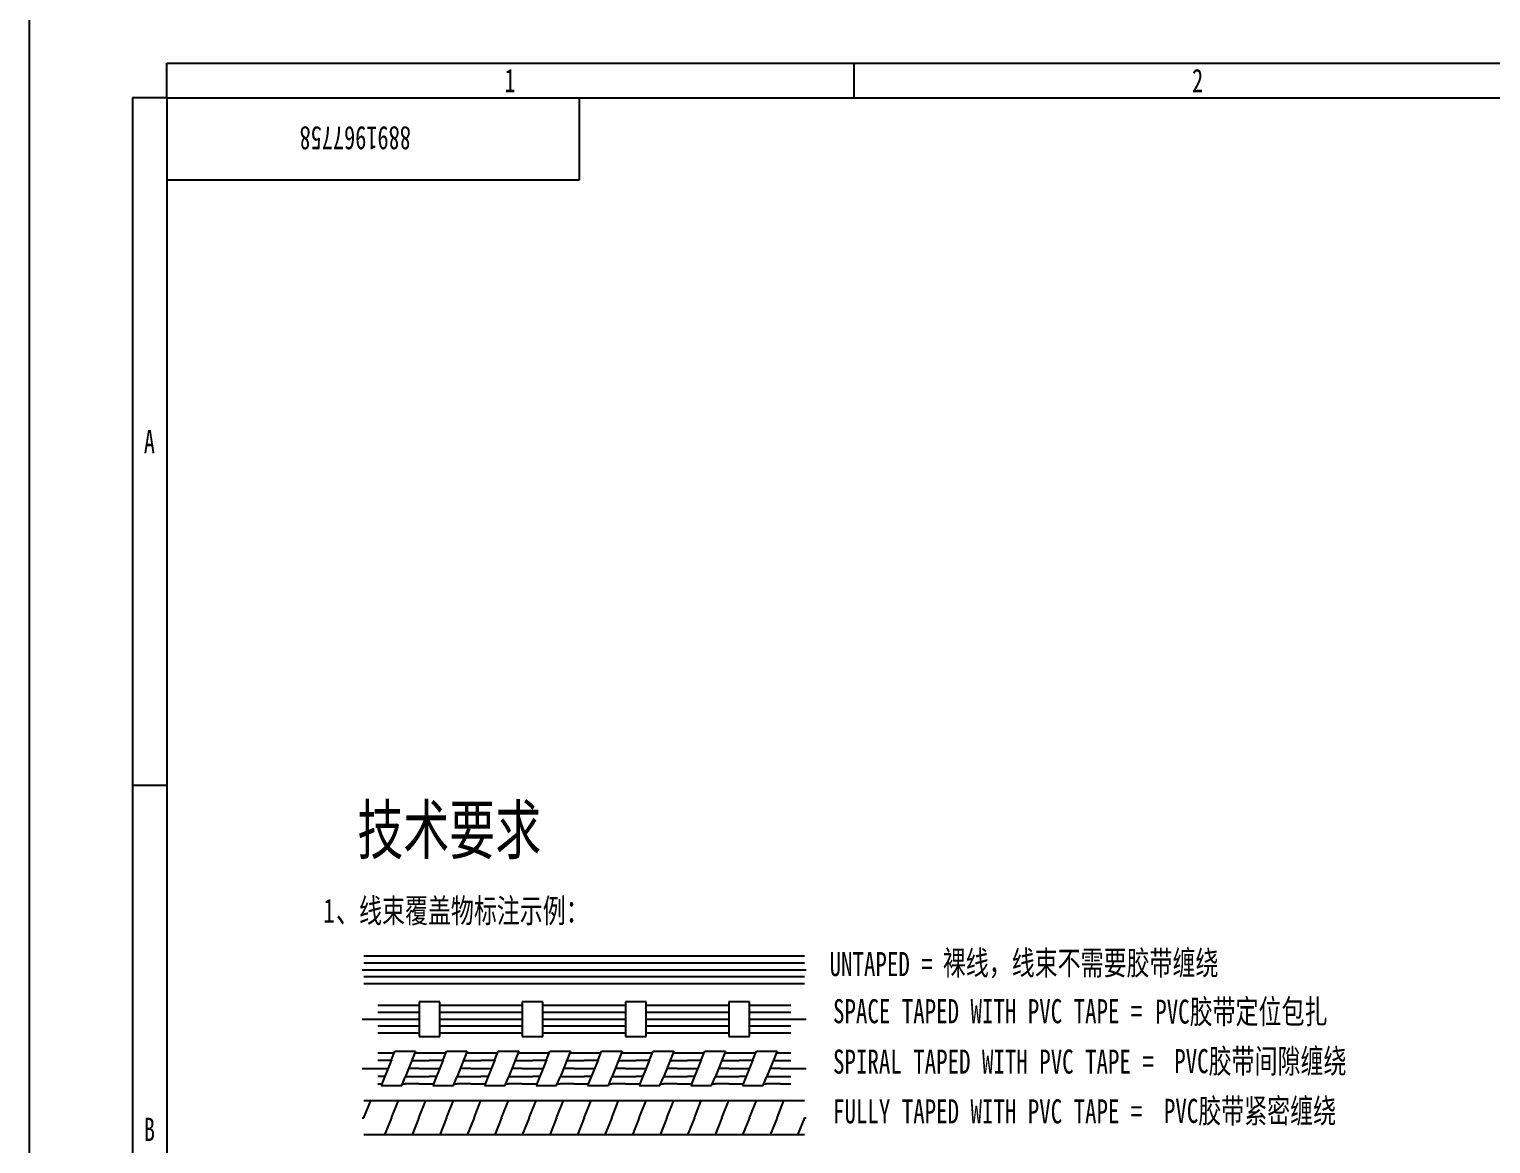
# Model space of a CAD drawing. Header units: inches. Extents: x 47316 to 59086, y 3141 to 11743.
# Drawn here: x 57302.6 to 57515.2, y 7538.1 to 7700.2 of the extents above; entities that cross this region are included whole.
import ezdxf

# ---------------------------------------------------------------- set-up
doc = ezdxf.new("R2010")
doc.units = ezdxf.units.IN
doc.header["$MEASUREMENT"] = 0
doc.styles.add('MtX_SimSun', font='')
doc.styles.get("Standard").update_dxf_attribs({"font": ''})
doc.styles.add('仿宋GB2312', font='仿宋_GB2312.ttf', dxfattribs={"height": 3.5})
doc.styles.add('样式 100', font='SimSun.ttf', dxfattribs={"width": 0.7, "height": 3.5})
doc.styles.get('MtX_SimSun').set_extended_font_data('SimSun')
doc.styles.get('Standard').set_extended_font_data('SimSun')

msp = doc.modelspace()

# ---------------------------------------------------------------- linework, layer by layer
at = {"color": 0, "lineweight": -3}
for p, q in [((57302.57, 7710.2), (57302.57, 6869.2)), ((57322.57, 7690.2), (57322.57, 7695.2)), ((57322.57, 7695.2), (59065.57, 7695.2)), ((57422.57, 7690.2), (57422.57, 7695.2)), ((57317.57, 7690.2), (57317.57, 7437.37)), ((57322.57, 7690.2), (57317.57, 7690.2)), ((57322.57, 7690.2), (57322.57, 7678.2)), ((57322.57, 7690.2), (57322.57, 6890.2)), ((57322.57, 7690.2), (59065.57, 7690.2)), ((57382.57, 7690.2), (57382.57, 7678.2)), ((57382.57, 7678.2), (57322.57, 7678.2)), ((57322.57, 7590.2), (57317.57, 7590.2)), ((57351.02, 7563.42), (57351.26, 7563.42)), ((57351.26, 7565.42), (57353.26, 7565.42)), ((57351.26, 7564.42), (57353.26, 7564.42)), ((57351.26, 7563.42), (57353.26, 7563.42)), ((57353.26, 7565.42), (57355.27, 7565.42)), ((57353.26, 7564.42), (57355.27, 7564.42)), ((57353.26, 7563.42), (57355.27, 7563.42)), ((57355.27, 7565.42), (57357.27, 7565.42)), ((57355.27, 7564.42), (57357.27, 7564.42)), ((57355.27, 7563.42), (57357.27, 7563.42)), ((57357.27, 7565.42), (57359.27, 7565.42)), ((57357.27, 7564.42), (57359.27, 7564.42)), ((57357.27, 7563.42), (57359.27, 7563.42)), ((57359.27, 7565.42), (57361.28, 7565.42)), ((57359.27, 7564.42), (57361.28, 7564.42)), ((57359.27, 7563.42), (57361.28, 7563.42)), ((57361.28, 7565.42), (57363.28, 7565.42)), ((57361.28, 7564.42), (57363.28, 7564.42)), ((57361.28, 7563.42), (57363.28, 7563.42)), ((57363.28, 7565.42), (57365.28, 7565.42)), ((57363.28, 7564.42), (57365.28, 7564.42)), ((57363.28, 7563.42), (57365.28, 7563.42)), ((57365.28, 7565.42), (57367.28, 7565.42)), ((57365.28, 7564.42), (57367.28, 7564.42)), ((57365.28, 7563.42), (57367.28, 7563.42)), ((57367.28, 7565.42), (57369.29, 7565.42)), ((57367.28, 7564.42), (57369.29, 7564.42)), ((57367.28, 7563.42), (57369.29, 7563.42)), ((57369.29, 7565.42), (57371.29, 7565.42)), ((57369.29, 7564.42), (57371.29, 7564.42)), ((57369.29, 7563.42), (57371.29, 7563.42)), ((57371.29, 7565.42), (57373.3, 7565.42)), ((57371.29, 7564.42), (57373.3, 7564.42)), ((57371.29, 7563.42), (57373.3, 7563.42)), ((57373.3, 7565.42), (57375.3, 7565.42)), ((57373.3, 7564.42), (57375.3, 7564.42)), ((57373.3, 7563.42), (57375.3, 7563.42)), ((57375.3, 7565.42), (57377.3, 7565.42)), ((57375.3, 7564.42), (57377.3, 7564.42)), ((57375.3, 7563.42), (57377.3, 7563.42)), ((57377.3, 7565.42), (57379.3, 7565.42)), ((57377.3, 7564.42), (57379.3, 7564.42)), ((57377.3, 7563.42), (57379.3, 7563.42)), ((57379.3, 7565.42), (57381.31, 7565.42)), ((57379.3, 7564.42), (57381.31, 7564.42)), ((57379.3, 7563.42), (57381.31, 7563.42)), ((57381.31, 7565.42), (57383.32, 7565.42)), ((57381.31, 7564.42), (57383.32, 7564.42)), ((57381.31, 7563.42), (57383.32, 7563.42)), ((57383.32, 7565.42), (57385.32, 7565.42)), ((57383.32, 7564.42), (57385.32, 7564.42)), ((57383.32, 7563.42), (57385.32, 7563.42)), ((57385.32, 7565.42), (57387.32, 7565.42)), ((57385.32, 7564.42), (57387.32, 7564.42)), ((57385.32, 7563.42), (57387.32, 7563.42)), ((57387.32, 7565.42), (57389.32, 7565.42)), ((57387.32, 7564.42), (57389.32, 7564.42)), ((57387.32, 7563.42), (57389.32, 7563.42)), ((57389.32, 7565.42), (57391.32, 7565.42)), ((57389.32, 7564.42), (57391.32, 7564.42)), ((57389.32, 7563.42), (57391.32, 7563.42)), ((57391.32, 7565.42), (57393.33, 7565.42)), ((57391.32, 7564.42), (57393.33, 7564.42)), ((57391.32, 7563.42), (57393.33, 7563.42)), ((57393.33, 7565.42), (57395.34, 7565.42)), ((57393.33, 7564.42), (57395.34, 7564.42)), ((57393.33, 7563.42), (57395.34, 7563.42)), ((57395.34, 7565.42), (57397.34, 7565.42)), ((57395.34, 7564.42), (57397.34, 7564.42)), ((57395.34, 7563.42), (57397.34, 7563.42)), ((57397.34, 7565.42), (57399.34, 7565.42)), ((57397.34, 7564.42), (57399.34, 7564.42)), ((57397.34, 7563.42), (57399.34, 7563.42)), ((57399.34, 7565.42), (57401.34, 7565.42)), ((57399.34, 7564.42), (57401.34, 7564.42)), ((57399.34, 7563.42), (57401.34, 7563.42)), ((57401.34, 7565.42), (57403.34, 7565.42)), ((57401.34, 7564.42), (57403.34, 7564.42)), ((57401.34, 7563.42), (57403.34, 7563.42)), ((57403.34, 7565.42), (57405.36, 7565.42)), ((57403.34, 7564.42), (57405.36, 7564.42)), ((57403.34, 7563.42), (57405.36, 7563.42)), ((57405.36, 7565.42), (57407.36, 7565.42)), ((57405.36, 7564.42), (57407.36, 7564.42)), ((57405.36, 7563.42), (57407.36, 7563.42)), ((57407.36, 7565.42), (57409.36, 7565.42)), ((57407.36, 7564.42), (57409.36, 7564.42)), ((57407.36, 7563.42), (57409.36, 7563.42)), ((57409.36, 7565.42), (57411.36, 7565.42)), ((57409.36, 7564.42), (57411.36, 7564.42)), ((57409.36, 7563.42), (57411.36, 7563.42)), ((57411.36, 7565.42), (57413.36, 7565.42)), ((57411.36, 7564.42), (57413.36, 7564.42)), ((57411.36, 7563.42), (57413.36, 7563.42)), ((57413.36, 7565.42), (57415.36, 7565.42)), ((57413.36, 7564.42), (57415.36, 7564.42)), ((57413.36, 7563.42), (57415.36, 7563.42)), ((57415.36, 7563.42), (57415.61, 7563.42)), ((57351.26, 7562.41), (57353.26, 7562.41)), ((57351.26, 7561.41), (57353.26, 7561.41)), ((57353.26, 7562.41), (57355.27, 7562.41)), ((57353.26, 7561.41), (57355.27, 7561.41)), ((57355.27, 7562.41), (57357.27, 7562.41)), ((57355.27, 7561.41), (57357.27, 7561.41)), ((57357.27, 7562.41), (57359.27, 7562.41)), ((57357.27, 7561.41), (57359.27, 7561.41)), ((57359.27, 7562.41), (57361.28, 7562.41)), ((57359.27, 7561.41), (57361.28, 7561.41)), ((57361.28, 7562.41), (57363.28, 7562.41)), ((57361.28, 7561.41), (57363.28, 7561.41)), ((57363.28, 7562.41), (57365.28, 7562.41)), ((57363.28, 7561.41), (57365.28, 7561.41)), ((57365.28, 7562.41), (57367.28, 7562.41)), ((57365.28, 7561.41), (57367.28, 7561.41)), ((57367.28, 7562.41), (57369.29, 7562.41)), ((57367.28, 7561.41), (57369.29, 7561.41)), ((57369.29, 7562.41), (57371.29, 7562.41)), ((57369.29, 7561.41), (57371.29, 7561.41)), ((57371.29, 7562.41), (57373.3, 7562.41)), ((57371.29, 7561.41), (57373.3, 7561.41)), ((57373.3, 7562.41), (57375.3, 7562.41)), ((57373.3, 7561.41), (57375.3, 7561.41)), ((57375.3, 7562.41), (57377.3, 7562.41)), ((57375.3, 7561.41), (57377.3, 7561.41)), ((57377.3, 7562.41), (57379.3, 7562.41)), ((57377.3, 7561.41), (57379.3, 7561.41)), ((57379.3, 7562.41), (57381.31, 7562.41)), ((57379.3, 7561.41), (57381.31, 7561.41)), ((57381.31, 7562.41), (57383.32, 7562.41)), ((57381.31, 7561.41), (57383.32, 7561.41)), ((57383.32, 7562.41), (57385.32, 7562.41)), ((57383.32, 7561.41), (57385.32, 7561.41)), ((57385.32, 7562.41), (57387.32, 7562.41)), ((57385.32, 7561.41), (57387.32, 7561.41)), ((57387.32, 7562.41), (57389.32, 7562.41)), ((57387.32, 7561.41), (57389.32, 7561.41)), ((57389.32, 7562.41), (57391.32, 7562.41)), ((57389.32, 7561.41), (57391.32, 7561.41)), ((57391.32, 7562.41), (57393.33, 7562.41)), ((57391.32, 7561.41), (57393.33, 7561.41)), ((57393.33, 7562.41), (57395.34, 7562.41)), ((57393.33, 7561.41), (57395.34, 7561.41)), ((57395.34, 7562.41), (57397.34, 7562.41)), ((57395.34, 7561.41), (57397.34, 7561.41)), ((57397.34, 7562.41), (57399.34, 7562.41)), ((57397.34, 7561.41), (57399.34, 7561.41)), ((57399.34, 7562.41), (57401.34, 7562.41)), ((57399.34, 7561.41), (57401.34, 7561.41)), ((57401.34, 7562.41), (57403.34, 7562.41)), ((57401.34, 7561.41), (57403.34, 7561.41)), ((57403.34, 7562.41), (57405.36, 7562.41)), ((57403.34, 7561.41), (57405.36, 7561.41)), ((57405.36, 7562.41), (57407.36, 7562.41)), ((57405.36, 7561.41), (57407.36, 7561.41)), ((57407.36, 7562.41), (57409.36, 7562.41)), ((57407.36, 7561.41), (57409.36, 7561.41)), ((57409.36, 7562.41), (57411.36, 7562.41)), ((57409.36, 7561.41), (57411.36, 7561.41)), ((57411.36, 7562.41), (57413.36, 7562.41)), ((57411.36, 7561.41), (57413.36, 7561.41)), ((57413.36, 7562.41), (57415.36, 7562.41)), ((57413.36, 7561.41), (57415.36, 7561.41)), ((57353.26, 7558.24), (57355.28, 7558.24)), ((57353.26, 7557.24), (57355.28, 7557.24)), ((57355.28, 7558.24), (57357.28, 7558.24)), ((57355.28, 7557.24), (57357.28, 7557.24)), ((57357.28, 7558.24), (57359.28, 7558.24)), ((57357.28, 7557.24), (57359.28, 7557.24)), ((57360.77, 7558.75), (57359.28, 7558.75)), ((57359.28, 7558.75), (57359.28, 7553.73)), ((57362.28, 7558.75), (57360.77, 7558.75)), ((57362.28, 7553.73), (57362.28, 7558.75)), ((57362.28, 7558.24), (57364.28, 7558.24)), ((57362.28, 7557.24), (57364.28, 7557.24)), ((57364.28, 7558.24), (57366.28, 7558.24)), ((57364.28, 7557.24), (57366.28, 7557.24)), ((57366.28, 7558.24), (57368.29, 7558.24)), ((57366.28, 7557.24), (57368.29, 7557.24)), ((57368.29, 7558.24), (57370.3, 7558.24)), ((57368.29, 7557.24), (57370.3, 7557.24)), ((57370.3, 7558.24), (57372.3, 7558.24)), ((57370.3, 7557.24), (57372.3, 7557.24)), ((57372.3, 7558.24), (57374.3, 7558.24)), ((57372.3, 7557.24), (57374.3, 7557.24)), ((57375.81, 7558.75), (57374.3, 7558.75)), ((57374.3, 7558.75), (57374.3, 7553.73)), ((57377.3, 7558.75), (57375.81, 7558.75)), ((57377.3, 7553.73), (57377.3, 7558.75)), ((57377.3, 7558.24), (57379.3, 7558.24)), ((57377.3, 7557.24), (57379.3, 7557.24)), ((57379.3, 7558.24), (57381.31, 7558.24)), ((57379.3, 7557.24), (57381.31, 7557.24)), ((57381.31, 7558.24), (57383.32, 7558.24)), ((57381.31, 7557.24), (57383.32, 7557.24)), ((57383.32, 7558.24), (57385.32, 7558.24)), ((57383.32, 7557.24), (57385.32, 7557.24)), ((57385.32, 7558.24), (57387.32, 7558.24)), ((57385.32, 7557.24), (57387.32, 7557.24)), ((57387.32, 7558.24), (57389.32, 7558.24)), ((57387.32, 7557.24), (57389.32, 7557.24)), ((57390.83, 7558.75), (57389.32, 7558.75)), ((57389.32, 7558.75), (57389.32, 7553.73)), ((57392.33, 7558.75), (57390.83, 7558.75)), ((57392.33, 7553.73), (57392.33, 7558.75)), ((57392.33, 7558.24), (57394.33, 7558.24)), ((57392.33, 7557.24), (57394.33, 7557.24)), ((57394.33, 7558.24), (57396.33, 7558.24)), ((57394.33, 7557.24), (57396.33, 7557.24)), ((57396.33, 7558.24), (57398.34, 7558.24)), ((57396.33, 7557.24), (57398.34, 7557.24)), ((57398.34, 7558.24), (57400.34, 7558.24)), ((57398.34, 7557.24), (57400.34, 7557.24)), ((57400.34, 7558.24), (57402.34, 7558.24)), ((57400.34, 7557.24), (57402.34, 7557.24)), ((57402.34, 7558.24), (57404.34, 7558.24)), ((57402.34, 7557.24), (57404.34, 7557.24)), ((57405.85, 7558.75), (57404.34, 7558.75)), ((57404.34, 7558.75), (57404.34, 7553.73)), ((57407.35, 7558.75), (57405.85, 7558.75)), ((57407.35, 7553.73), (57407.35, 7558.75)), ((57407.35, 7558.24), (57409.35, 7558.24)), ((57407.35, 7557.24), (57409.35, 7557.24)), ((57409.35, 7558.24), (57411.36, 7558.24)), ((57409.35, 7557.24), (57411.36, 7557.24)), ((57411.36, 7558.24), (57413.36, 7558.24)), ((57411.36, 7557.24), (57413.36, 7557.24)), ((57351.02, 7556.24), (57353.26, 7556.24)), ((57353.26, 7556.24), (57355.28, 7556.24)), ((57353.26, 7555.24), (57355.28, 7555.24)), ((57355.28, 7556.24), (57357.28, 7556.24)), ((57355.28, 7555.24), (57357.28, 7555.24)), ((57357.28, 7556.24), (57359.28, 7556.24)), ((57357.28, 7555.24), (57359.28, 7555.24)), ((57362.28, 7556.24), (57364.28, 7556.24)), ((57362.28, 7555.24), (57364.28, 7555.24)), ((57364.28, 7556.24), (57366.28, 7556.24)), ((57364.28, 7555.24), (57366.28, 7555.24)), ((57366.28, 7556.24), (57368.29, 7556.24)), ((57366.28, 7555.24), (57368.29, 7555.24)), ((57368.29, 7556.24), (57370.3, 7556.24)), ((57368.29, 7555.24), (57370.3, 7555.24)), ((57370.3, 7556.24), (57372.3, 7556.24)), ((57370.3, 7555.24), (57372.3, 7555.24)), ((57372.3, 7556.24), (57374.3, 7556.24)), ((57372.3, 7555.24), (57374.3, 7555.24)), ((57377.3, 7556.24), (57379.3, 7556.24)), ((57377.3, 7555.24), (57379.3, 7555.24)), ((57379.3, 7556.24), (57381.31, 7556.24)), ((57379.3, 7555.24), (57381.31, 7555.24)), ((57381.31, 7556.24), (57383.32, 7556.24)), ((57381.31, 7555.24), (57383.32, 7555.24)), ((57383.32, 7556.24), (57385.32, 7556.24)), ((57383.32, 7555.24), (57385.32, 7555.24)), ((57385.32, 7556.24), (57387.32, 7556.24)), ((57385.32, 7555.24), (57387.32, 7555.24)), ((57387.32, 7556.24), (57389.32, 7556.24)), ((57387.32, 7555.24), (57389.32, 7555.24)), ((57392.33, 7556.24), (57394.33, 7556.24)), ((57392.33, 7555.24), (57394.33, 7555.24)), ((57394.33, 7556.24), (57396.33, 7556.24)), ((57394.33, 7555.24), (57396.33, 7555.24)), ((57396.33, 7556.24), (57398.34, 7556.24)), ((57396.33, 7555.24), (57398.34, 7555.24)), ((57398.34, 7556.24), (57400.34, 7556.24)), ((57398.34, 7555.24), (57400.34, 7555.24)), ((57400.34, 7556.24), (57402.34, 7556.24)), ((57400.34, 7555.24), (57402.34, 7555.24)), ((57402.34, 7556.24), (57404.34, 7556.24)), ((57402.34, 7555.24), (57404.34, 7555.24)), ((57407.35, 7556.24), (57409.35, 7556.24)), ((57407.35, 7555.24), (57409.35, 7555.24)), ((57409.35, 7556.24), (57411.36, 7556.24)), ((57409.35, 7555.24), (57411.36, 7555.24)), ((57411.36, 7556.24), (57413.36, 7556.24)), ((57411.36, 7555.24), (57413.36, 7555.24)), ((57413.36, 7556.24), (57415.61, 7556.24)), ((57353.26, 7554.24), (57355.28, 7554.24)), ((57355.28, 7554.24), (57357.28, 7554.24)), ((57357.28, 7554.24), (57359.28, 7554.24)), ((57359.28, 7553.73), (57360.77, 7553.73)), ((57360.77, 7553.73), (57362.28, 7553.73)), ((57362.28, 7554.24), (57364.28, 7554.24)), ((57364.28, 7554.24), (57366.28, 7554.24)), ((57366.28, 7554.24), (57368.29, 7554.24)), ((57368.29, 7554.24), (57370.3, 7554.24)), ((57370.3, 7554.24), (57372.3, 7554.24)), ((57372.3, 7554.24), (57374.3, 7554.24)), ((57374.3, 7553.73), (57375.81, 7553.73)), ((57375.81, 7553.73), (57377.3, 7553.73)), ((57377.3, 7554.24), (57379.3, 7554.24)), ((57379.3, 7554.24), (57381.31, 7554.24)), ((57381.31, 7554.24), (57383.32, 7554.24)), ((57383.32, 7554.24), (57385.32, 7554.24)), ((57385.32, 7554.24), (57387.32, 7554.24)), ((57387.32, 7554.24), (57389.32, 7554.24)), ((57389.32, 7553.73), (57390.83, 7553.73)), ((57390.83, 7553.73), (57392.33, 7553.73)), ((57392.33, 7554.24), (57394.33, 7554.24)), ((57394.33, 7554.24), (57396.33, 7554.24)), ((57396.33, 7554.24), (57398.34, 7554.24)), ((57398.34, 7554.24), (57400.34, 7554.24)), ((57400.34, 7554.24), (57402.34, 7554.24)), ((57402.34, 7554.24), (57404.34, 7554.24)), ((57404.34, 7553.73), (57405.85, 7553.73)), ((57405.85, 7553.73), (57407.35, 7553.73)), ((57407.35, 7554.24), (57409.35, 7554.24)), ((57409.35, 7554.24), (57411.36, 7554.24)), ((57411.36, 7554.24), (57413.36, 7554.24)), ((57353.26, 7551.32), (57355.27, 7551.32)), ((57355.27, 7550.32), (57355.77, 7551.57)), ((57355.27, 7551.32), (57355.67, 7551.32)), ((57355.77, 7551.57), (57357.28, 7551.57)), ((57357.28, 7551.57), (57358.77, 7551.57)), ((57358.77, 7551.57), (57357.28, 7547.81)), ((57358.67, 7551.32), (57359.28, 7551.32)), ((57359.28, 7551.32), (57360.77, 7551.32)), ((57360.77, 7551.32), (57362.79, 7551.32)), ((57362.79, 7550.32), (57363.28, 7551.57)), ((57362.79, 7551.32), (57363.18, 7551.32)), ((57363.28, 7551.57), (57364.79, 7551.57)), ((57364.79, 7551.57), (57366.28, 7551.57)), ((57366.28, 7551.57), (57364.79, 7547.81)), ((57366.19, 7551.32), (57366.79, 7551.32)), ((57366.79, 7551.32), (57368.29, 7551.32)), ((57368.29, 7551.32), (57370.3, 7551.32)), ((57370.3, 7550.32), (57370.79, 7551.57)), ((57370.3, 7551.32), (57370.69, 7551.32)), ((57370.79, 7551.57), (57372.3, 7551.57)), ((57372.3, 7551.57), (57373.8, 7551.57)), ((57373.8, 7551.57), (57372.3, 7547.81)), ((57373.7, 7551.32), (57374.3, 7551.32)), ((57374.3, 7551.32), (57375.8, 7551.32)), ((57375.81, 7551.32), (57377.81, 7551.32)), ((57377.81, 7550.32), (57378.3, 7551.57)), ((57377.81, 7551.32), (57378.21, 7551.32)), ((57378.3, 7551.57), (57379.81, 7551.57)), ((57379.81, 7551.57), (57381.31, 7551.57)), ((57381.31, 7551.57), (57379.81, 7547.81)), ((57381.21, 7551.32), (57381.81, 7551.32)), ((57381.81, 7551.32), (57383.32, 7551.32)), ((57383.32, 7551.32), (57385.32, 7551.32)), ((57385.32, 7550.32), (57385.81, 7551.57)), ((57385.32, 7551.32), (57385.72, 7551.32)), ((57385.81, 7551.57), (57387.32, 7551.57)), ((57387.32, 7551.57), (57388.82, 7551.57)), ((57388.82, 7551.57), (57387.32, 7547.81)), ((57388.72, 7551.32), (57389.32, 7551.32)), ((57389.32, 7551.32), (57390.83, 7551.32)), ((57390.83, 7551.32), (57392.83, 7551.32)), ((57392.83, 7550.32), (57393.33, 7551.57)), ((57392.83, 7551.32), (57393.23, 7551.32)), ((57393.33, 7551.57), (57394.83, 7551.57)), ((57394.83, 7551.57), (57396.34, 7551.57)), ((57396.34, 7551.57), (57394.83, 7547.81)), ((57396.23, 7551.32), (57396.83, 7551.32)), ((57396.83, 7551.32), (57398.34, 7551.32)), ((57398.34, 7551.32), (57400.34, 7551.32)), ((57400.34, 7550.32), (57400.84, 7551.57)), ((57400.34, 7551.32), (57400.74, 7551.32)), ((57400.84, 7551.57), (57402.34, 7551.57)), ((57402.34, 7551.57), (57403.85, 7551.57)), ((57403.85, 7551.57), (57402.34, 7547.81)), ((57403.74, 7551.32), (57404.34, 7551.32)), ((57404.34, 7551.32), (57405.85, 7551.32)), ((57405.85, 7551.32), (57407.85, 7551.32)), ((57407.85, 7550.32), (57408.35, 7551.57)), ((57407.85, 7551.32), (57408.25, 7551.32)), ((57408.35, 7551.57), (57409.85, 7551.57)), ((57409.85, 7551.57), (57411.36, 7551.57)), ((57411.36, 7551.57), (57409.85, 7547.81)), ((57411.26, 7551.32), (57411.86, 7551.32)), ((57411.86, 7551.32), (57413.36, 7551.32)), ((57351.02, 7549.06), (57353.26, 7549.06)), ((57355.22, 7550.21), (57353.26, 7550.21)), ((57353.26, 7549.06), (57354.77, 7549.06)), ((57355.27, 7550.32), (57353.77, 7546.57)), ((57359.28, 7549.06), (57357.77, 7549.06)), ((57358.23, 7550.21), (57359.28, 7550.21)), ((57359.28, 7550.21), (57360.77, 7550.21)), ((57359.28, 7549.06), (57360.77, 7549.06)), ((57362.73, 7550.21), (57360.77, 7550.21)), ((57360.77, 7549.06), (57362.28, 7549.06)), ((57362.79, 7550.32), (57361.28, 7546.57)), ((57366.79, 7549.06), (57365.28, 7549.06)), ((57365.74, 7550.21), (57366.79, 7550.21)), ((57366.79, 7550.21), (57368.29, 7550.21)), ((57366.79, 7549.06), (57368.29, 7549.06)), ((57370.25, 7550.21), (57368.29, 7550.21)), ((57368.29, 7549.06), (57369.79, 7549.06)), ((57370.3, 7550.32), (57368.79, 7546.57)), ((57374.3, 7549.06), (57372.79, 7549.06)), ((57373.25, 7550.21), (57374.3, 7550.21)), ((57374.3, 7550.21), (57375.8, 7550.21)), ((57374.3, 7549.06), (57375.8, 7549.06)), ((57375.8, 7549.06), (57375.81, 7549.06)), ((57377.76, 7550.21), (57375.81, 7550.21)), ((57375.81, 7549.06), (57377.3, 7549.06)), ((57377.81, 7550.32), (57376.3, 7546.57)), ((57381.81, 7549.06), (57380.31, 7549.06)), ((57380.76, 7550.21), (57381.81, 7550.21)), ((57381.81, 7550.21), (57383.32, 7550.21)), ((57381.81, 7549.06), (57383.32, 7549.06)), ((57385.27, 7550.21), (57383.32, 7550.21)), ((57383.32, 7549.06), (57384.81, 7549.06)), ((57385.32, 7550.32), (57383.81, 7546.57)), ((57389.32, 7549.06), (57387.82, 7549.06)), ((57388.27, 7550.21), (57389.32, 7550.21)), ((57389.32, 7550.21), (57390.83, 7550.21)), ((57389.32, 7549.06), (57390.83, 7549.06)), ((57392.78, 7550.21), (57390.83, 7550.21)), ((57390.83, 7549.06), (57392.33, 7549.06)), ((57392.83, 7550.32), (57391.32, 7546.57)), ((57396.83, 7549.06), (57395.33, 7549.06)), ((57395.78, 7550.21), (57396.83, 7550.21)), ((57396.83, 7550.21), (57398.34, 7550.21)), ((57396.83, 7549.06), (57398.34, 7549.06)), ((57400.29, 7550.21), (57398.34, 7550.21)), ((57398.34, 7549.06), (57399.84, 7549.06)), ((57400.34, 7550.32), (57398.84, 7546.57)), ((57404.34, 7549.06), (57402.85, 7549.06)), ((57403.29, 7550.21), (57404.34, 7550.21)), ((57404.34, 7550.21), (57405.85, 7550.21)), ((57404.34, 7549.06), (57405.85, 7549.06)), ((57407.8, 7550.21), (57405.85, 7550.21)), ((57405.85, 7549.06), (57407.35, 7549.06)), ((57407.85, 7550.32), (57406.35, 7546.57)), ((57411.86, 7549.06), (57410.36, 7549.06)), ((57410.81, 7550.21), (57411.86, 7550.21)), ((57411.86, 7550.21), (57413.36, 7550.21)), ((57411.86, 7549.06), (57413.36, 7549.06)), ((57413.36, 7549.06), (57415.61, 7549.06)), ((57354.31, 7547.91), (57353.26, 7547.91)), ((57353.26, 7546.81), (57353.87, 7546.81)), ((57353.77, 7546.57), (57355.27, 7546.57)), ((57355.27, 7546.57), (57356.77, 7546.57)), ((57356.77, 7546.57), (57357.28, 7547.81)), ((57356.87, 7546.81), (57357.28, 7546.81)), ((57359.28, 7546.81), (57357.28, 7546.81)), ((57357.33, 7547.91), (57359.28, 7547.91)), ((57359.28, 7547.91), (57360.77, 7547.91)), ((57359.28, 7546.81), (57360.77, 7546.81)), ((57361.82, 7547.91), (57360.77, 7547.91)), ((57360.77, 7546.81), (57361.38, 7546.81)), ((57361.28, 7546.57), (57362.79, 7546.57)), ((57362.79, 7546.57), (57364.28, 7546.57)), ((57364.28, 7546.57), (57364.79, 7547.81)), ((57364.38, 7546.81), (57364.79, 7546.81)), ((57366.79, 7546.81), (57364.79, 7546.81)), ((57364.84, 7547.91), (57366.79, 7547.91)), ((57366.79, 7547.91), (57368.29, 7547.91)), ((57366.79, 7546.81), (57368.29, 7546.81)), ((57369.35, 7547.91), (57368.29, 7547.91)), ((57368.29, 7546.81), (57368.89, 7546.81)), ((57368.79, 7546.57), (57370.3, 7546.57)), ((57370.3, 7546.57), (57371.79, 7546.57)), ((57371.79, 7546.57), (57372.3, 7547.81)), ((57371.89, 7546.81), (57372.3, 7546.81)), ((57374.3, 7546.81), (57372.3, 7546.81)), ((57372.35, 7547.91), (57374.3, 7547.91)), ((57374.3, 7547.91), (57375.8, 7547.91)), ((57374.3, 7546.81), (57375.8, 7546.81)), ((57376.86, 7547.91), (57375.81, 7547.91)), ((57375.81, 7546.81), (57376.4, 7546.81)), ((57376.3, 7546.57), (57377.81, 7546.57)), ((57377.81, 7546.57), (57379.3, 7546.57)), ((57379.3, 7546.57), (57379.81, 7547.81)), ((57379.4, 7546.81), (57379.81, 7546.81)), ((57381.81, 7546.81), (57379.81, 7546.81)), ((57379.86, 7547.91), (57381.81, 7547.91)), ((57381.81, 7547.91), (57383.32, 7547.91)), ((57381.81, 7546.81), (57383.32, 7546.81)), ((57384.37, 7547.91), (57383.32, 7547.91)), ((57383.32, 7546.81), (57383.91, 7546.81)), ((57383.81, 7546.57), (57385.32, 7546.57)), ((57385.32, 7546.57), (57386.82, 7546.57)), ((57386.82, 7546.57), (57387.32, 7547.81)), ((57386.91, 7546.81), (57387.32, 7546.81)), ((57389.32, 7546.81), (57387.32, 7546.81)), ((57387.37, 7547.91), (57389.32, 7547.91)), ((57389.32, 7547.91), (57390.83, 7547.91)), ((57389.32, 7546.81), (57390.83, 7546.81)), ((57391.88, 7547.91), (57390.83, 7547.91)), ((57390.83, 7546.81), (57391.42, 7546.81)), ((57391.32, 7546.57), (57392.83, 7546.57)), ((57392.83, 7546.57), (57394.33, 7546.57)), ((57394.33, 7546.57), (57394.83, 7547.81)), ((57394.43, 7546.81), (57394.83, 7546.81)), ((57396.83, 7546.81), (57394.83, 7546.81)), ((57394.88, 7547.91), (57396.83, 7547.91)), ((57396.83, 7547.91), (57398.34, 7547.91)), ((57396.83, 7546.81), (57398.34, 7546.81)), ((57399.39, 7547.91), (57398.34, 7547.91)), ((57398.34, 7546.81), (57398.93, 7546.81)), ((57398.84, 7546.57), (57400.34, 7546.57)), ((57400.34, 7546.57), (57401.84, 7546.57)), ((57401.84, 7546.57), (57402.34, 7547.81)), ((57401.95, 7546.81), (57402.34, 7546.81)), ((57404.34, 7546.81), (57402.34, 7546.81)), ((57402.39, 7547.91), (57404.34, 7547.91)), ((57404.34, 7547.91), (57405.85, 7547.91)), ((57404.34, 7546.81), (57405.85, 7546.81)), ((57406.9, 7547.91), (57405.85, 7547.91)), ((57405.85, 7546.81), (57406.44, 7546.81)), ((57406.35, 7546.57), (57407.85, 7546.57)), ((57407.85, 7546.57), (57409.36, 7546.57)), ((57409.36, 7546.57), (57409.85, 7547.81)), ((57409.46, 7546.81), (57409.85, 7546.81)), ((57411.86, 7546.81), (57409.85, 7546.81)), ((57409.9, 7547.91), (57411.86, 7547.91)), ((57411.86, 7547.91), (57413.36, 7547.91)), ((57411.86, 7546.81), (57413.36, 7546.81)), ((57351.26, 7541.88), (57352.26, 7544.39)), ((57351.26, 7544.39), (57353.26, 7544.39)), ((57353.26, 7544.39), (57355.27, 7544.39)), ((57355.27, 7541.88), (57356.27, 7544.39)), ((57355.27, 7544.39), (57357.27, 7544.39)), ((57357.27, 7544.39), (57359.27, 7544.39)), ((57359.27, 7541.88), (57360.27, 7544.39)), ((57359.27, 7544.39), (57361.28, 7544.39)), ((57361.28, 7544.39), (57363.28, 7544.39)), ((57363.28, 7541.88), (57364.28, 7544.39)), ((57363.28, 7544.39), (57365.28, 7544.39)), ((57365.28, 7544.39), (57367.28, 7544.39)), ((57367.28, 7541.88), (57368.29, 7544.39)), ((57367.28, 7544.39), (57369.29, 7544.39)), ((57369.29, 7544.39), (57371.29, 7544.39)), ((57371.29, 7541.88), (57372.3, 7544.39)), ((57371.29, 7544.39), (57373.3, 7544.39)), ((57373.3, 7544.39), (57375.3, 7544.39)), ((57375.3, 7541.88), (57376.3, 7544.39)), ((57375.3, 7544.39), (57377.3, 7544.39)), ((57377.3, 7544.39), (57379.3, 7544.39)), ((57379.3, 7541.88), (57380.31, 7544.39)), ((57379.3, 7544.39), (57381.31, 7544.39)), ((57381.31, 7544.39), (57383.31, 7544.39)), ((57383.32, 7541.88), (57384.32, 7544.39)), ((57383.32, 7544.39), (57385.32, 7544.39)), ((57385.32, 7544.39), (57387.32, 7544.39)), ((57387.32, 7541.88), (57388.32, 7544.39)), ((57387.32, 7544.39), (57389.32, 7544.39)), ((57389.32, 7544.39), (57391.32, 7544.39)), ((57391.32, 7541.88), (57392.33, 7544.39)), ((57391.32, 7544.39), (57393.33, 7544.39)), ((57393.33, 7544.39), (57395.34, 7544.39)), ((57395.34, 7541.88), (57396.34, 7544.39)), ((57395.34, 7544.39), (57397.34, 7544.39)), ((57397.34, 7544.39), (57399.34, 7544.39)), ((57399.34, 7541.88), (57400.34, 7544.39)), ((57399.34, 7544.39), (57401.34, 7544.39)), ((57401.34, 7544.39), (57403.34, 7544.39)), ((57403.34, 7541.88), (57404.34, 7544.39)), ((57403.34, 7544.39), (57405.36, 7544.39)), ((57405.36, 7544.39), (57407.36, 7544.39)), ((57407.36, 7541.88), (57408.36, 7544.39)), ((57407.36, 7544.39), (57409.36, 7544.39)), ((57409.36, 7544.39), (57411.36, 7544.39)), ((57411.36, 7541.88), (57412.36, 7544.39)), ((57411.36, 7544.39), (57413.36, 7544.39)), ((57413.36, 7544.39), (57415.36, 7544.39)), ((57351.02, 7541.88), (57351.26, 7541.88)), ((57355.27, 7541.88), (57354.26, 7539.39)), ((57359.27, 7541.88), (57358.27, 7539.39)), ((57363.28, 7541.88), (57362.28, 7539.39)), ((57367.28, 7541.88), (57366.28, 7539.39)), ((57371.29, 7541.88), (57370.29, 7539.39)), ((57375.3, 7541.88), (57374.3, 7539.39)), ((57379.3, 7541.88), (57378.3, 7539.39)), ((57383.31, 7541.88), (57382.31, 7539.39)), ((57387.32, 7541.88), (57386.32, 7539.39)), ((57391.32, 7541.88), (57390.32, 7539.39)), ((57395.34, 7541.88), (57394.34, 7539.39)), ((57399.34, 7541.88), (57398.34, 7539.39)), ((57403.34, 7541.88), (57402.34, 7539.39)), ((57407.36, 7541.88), (57406.36, 7539.39)), ((57411.36, 7541.88), (57410.36, 7539.39)), ((57415.36, 7541.88), (57414.36, 7539.39)), ((57415.36, 7541.88), (57415.61, 7541.88)), ((57353.26, 7539.39), (57351.26, 7539.39)), ((57355.27, 7539.39), (57353.26, 7539.39)), ((57357.27, 7539.39), (57355.27, 7539.39)), ((57359.27, 7539.39), (57357.27, 7539.39)), ((57361.28, 7539.39), (57359.27, 7539.39)), ((57363.28, 7539.39), (57361.28, 7539.39)), ((57365.28, 7539.39), (57363.28, 7539.39)), ((57367.28, 7539.39), (57365.28, 7539.39)), ((57369.29, 7539.39), (57367.28, 7539.39)), ((57371.29, 7539.39), (57369.29, 7539.39)), ((57373.3, 7539.39), (57371.29, 7539.39)), ((57375.3, 7539.39), (57373.3, 7539.39)), ((57377.3, 7539.39), (57375.3, 7539.39)), ((57379.3, 7539.39), (57377.3, 7539.39)), ((57381.31, 7539.39), (57379.3, 7539.39)), ((57383.31, 7539.39), (57381.31, 7539.39)), ((57385.32, 7539.39), (57383.32, 7539.39)), ((57387.32, 7539.39), (57385.32, 7539.39)), ((57389.32, 7539.39), (57387.32, 7539.39)), ((57391.32, 7539.39), (57389.32, 7539.39)), ((57393.33, 7539.39), (57391.32, 7539.39)), ((57395.34, 7539.39), (57393.33, 7539.39)), ((57397.34, 7539.39), (57395.34, 7539.39)), ((57399.34, 7539.39), (57397.34, 7539.39)), ((57401.34, 7539.39), (57399.34, 7539.39)), ((57403.34, 7539.39), (57401.34, 7539.39)), ((57405.36, 7539.39), (57403.34, 7539.39)), ((57407.36, 7539.39), (57405.36, 7539.39)), ((57409.36, 7539.39), (57407.36, 7539.39)), ((57411.36, 7539.39), (57409.36, 7539.39)), ((57413.36, 7539.39), (57411.36, 7539.39)), ((57415.36, 7539.39), (57413.36, 7539.39))]:
    msp.add_line(p, q, dxfattribs=at)

# ---------------------------------------------------------------- texts
at = {"color": 0, "lineweight": -3, "width": 0.7}
for s, height, style, p in [('1', 3.4, 'MtX_SimSun', (57371.7, 7691)), ('2', 3.4, 'MtX_SimSun', (57471.74, 7691)), ('A', 3.4, 'MtX_SimSun', (57319.24, 7638.5)), ('UNTAPED = ', 3.5, '仿宋GB2312', (57419.01, 7562.49)), ('裸线，线束不需要胶带缠绕', 3.5, '样式 100', (57435.48, 7562.66)), ('SPACE TAPED WITH PVC TAPE = ', 3.5, '样式 100', (57419.51, 7555.64)), ('PVC胶带定位包扎', 3.5, '样式 100', (57466.39, 7555.58)), ('SPIRAL TAPED WITH PVC TAPE = ', 3.5, '样式 100', (57419.51, 7548.31)), ('PVC胶带间隙缠绕', 3.5, '样式 100', (57469.15, 7548.38)), ('FULLY TAPED WITH PVC TAPE = ', 3.5, '样式 100', (57419.51, 7541.08)), ('PVC胶带紧密缠绕', 3.5, '样式 100', (57467.65, 7541.15)), ('B', 3.4, 'MtX_SimSun', (57319.25, 7538.5))]:
    msp.add_text(s, height=height, dxfattribs=dict(at, style=style)).set_placement(p)
msp.add_text('8891967758', height=3.4, rotation=180, dxfattribs=at).set_placement((57358.09, 7686.01))
for s, height, p in [('技术要求', 7, (57350.31, 7580.26)), ('、线束覆盖物标注示例：', 3.5, (57347.21, 7570.25)), ('1', 3.5, (57345.35, 7570.25))]:
    msp.add_text(s, height=height, dxfattribs=at).set_placement(p)

doc.saveas('drawing.dxf')
